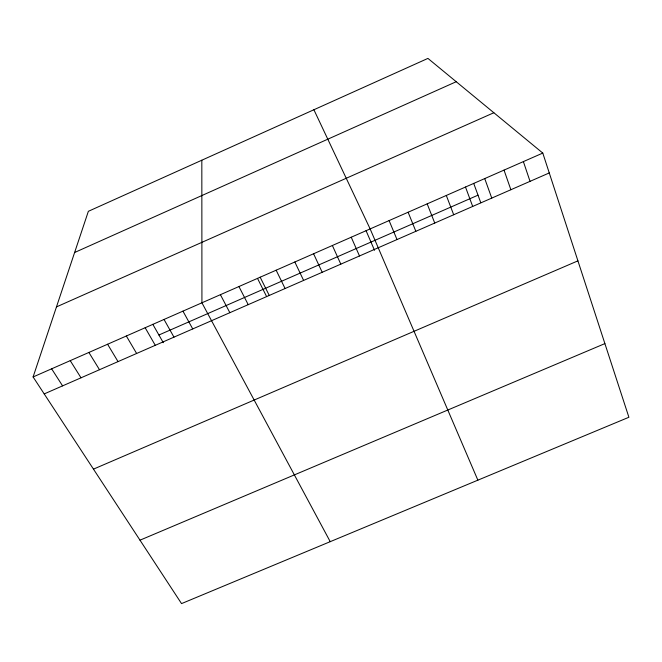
<?xml version="1.0" encoding="UTF-8"?>
<svg xmlns="http://www.w3.org/2000/svg" width="662" height="662" viewBox="0 0 662 662"><rect width="100%" height="100%" fill="white"/><g stroke="black" fill="none" stroke-linecap="round" stroke-linejoin="round"><path stroke-width="0.99" d="M33.1 376.959L88.36 211.31L427.933 58.397L542.79 153.079L628.9 417.259L181.537 603.603L33.1 376.959L542.79 153.079M74.616 252.503L456.226 81.716M56.469 306.903L493.852 112.739M158.913 334.997L478.014 195.166M44.205 393.915L549.27 172.939M93.466 469.135L577.918 260.853M139.996 540.175L604.894 343.603M51.636 368.817L62.584 385.872M70.238 360.649L81.012 377.812M88.882 352.457L99.499 369.719M107.583 344.24L118.035 361.609M126.343 336.006L136.629 353.475M145.16 327.74L155.28 345.316M152.814 324.306L163.299 342.693M164.027 319.448L173.974 337.14M182.952 311.14L192.733 328.931M330.23 541.665L201.927 302.807L201.827 160.212M220.405 294.689L229.855 312.687M238.932 286.547L248.217 304.661M257.518 278.388L266.629 296.601M260.141 277.163L269.186 295.302M276.153 270.204L285.09 288.524M294.838 261.995L303.61 280.415M313.896 109.743L370.141 228.92L477.873 480.165M313.581 253.761L322.187 272.289M332.382 245.503L340.814 264.146M351.232 237.228L359.491 255.971M366.045 230.641L374.518 250.302M389.099 220.595L397.01 239.553M408.115 212.237L415.852 231.311M427.189 203.863L434.744 223.044M446.312 195.464L453.693 214.753M465.494 187.032L472.693 206.445M473.694 183.357L480.778 202.721M484.733 178.583L491.758 198.103M504.03 170.109L510.874 189.737M523.385 161.611L530.039 181.355"/></g></svg>
